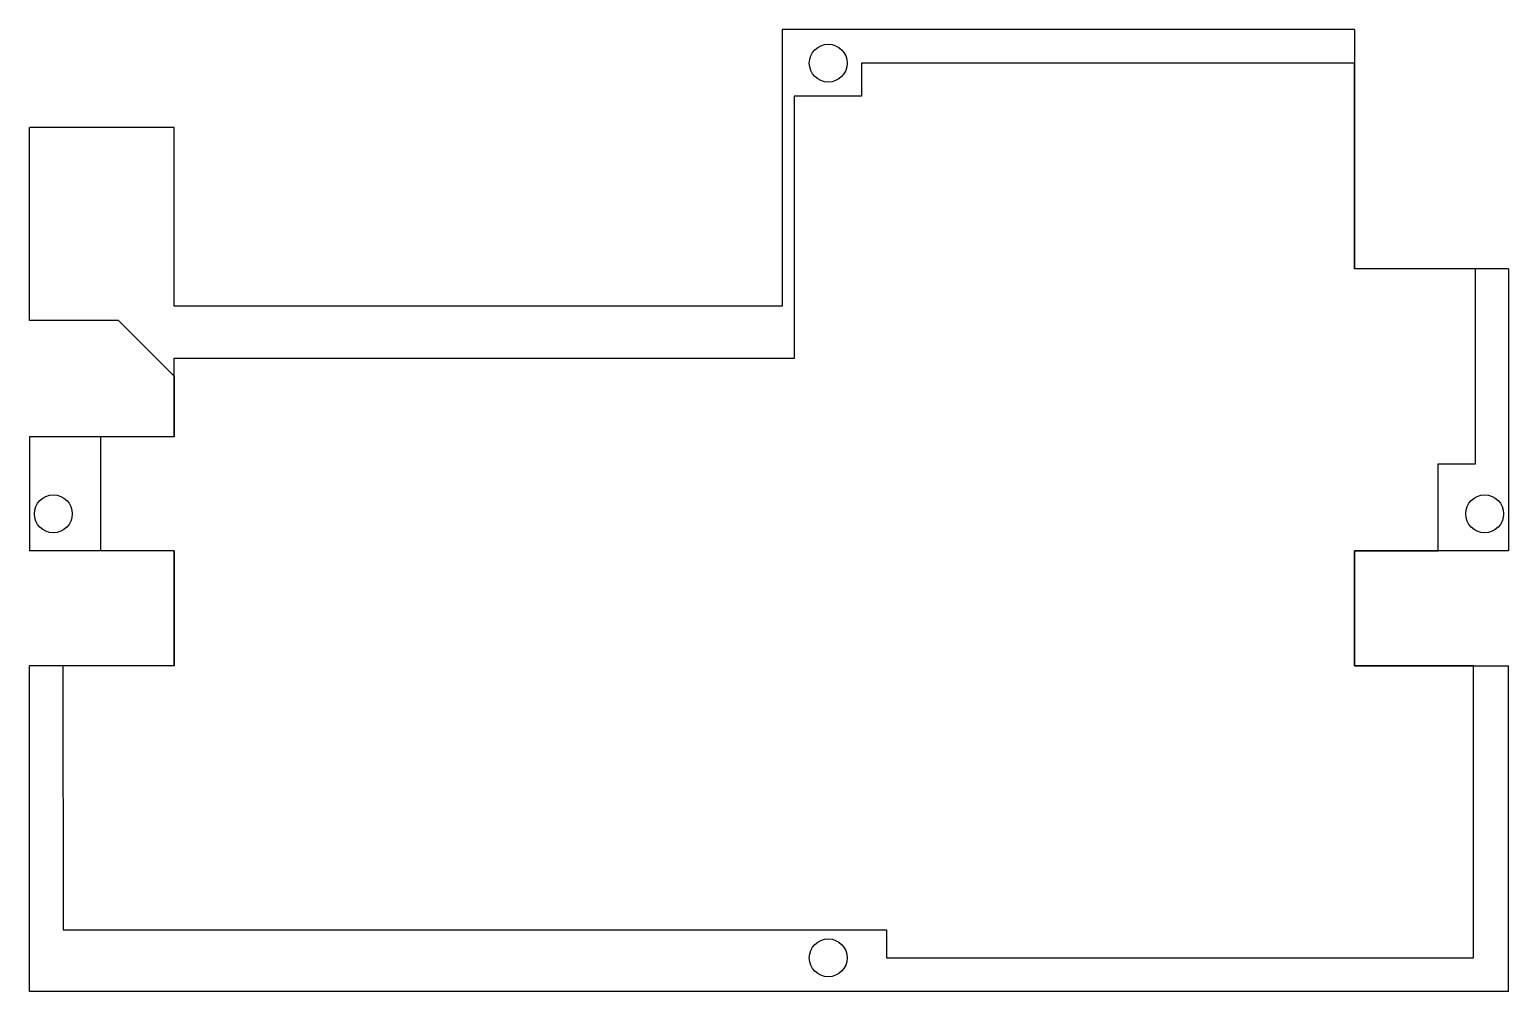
# Model space of a CAD drawing. Header units: inches. Extents: x -4.3 to 2.32, y -3.75 to 0.56.
import ezdxf

# ---------------------------------------------------------------- set-up
doc = ezdxf.new("R2010")
doc.units = ezdxf.units.IN
doc.header["$MEASUREMENT"] = 0

msp = doc.modelspace()

# ---------------------------------------------------------------- linework, layer by layer
at = {"color": 7, "linetype": 'Continuous', "lineweight": 25}
for p, q in [((-0.9298, 0.555), (-0.9298, -0.6819)), ((1.6286, 0.555), (-0.9298, 0.555)), ((1.6286, 0.555), (1.6286, -0.515)), ((-4.2951, -0.745), (-4.2951, 0.1175)), ((-3.648, 0.1175), (-4.2951, 0.1175)), ((-3.648, -0.6819), (-3.648, 0.1175)), ((2.3174, -0.515), (1.6286, -0.515)), ((2.3174, -0.515), (2.3174, -1.775)), ((-0.9298, -0.6819), (-3.648, -0.6819)), ((-3.898, -0.745), (-4.2951, -0.745)), ((-3.898, -0.745), (-3.648, -0.995)), ((-3.648, -1.2658), (-3.648, -0.995)), ((-4.2951, -1.2658), (-4.2951, -1.775)), ((-3.648, -1.2658), (-4.2951, -1.2658)), ((-3.648, -1.775), (-4.2951, -1.775)), ((-3.648, -2.29), (-3.648, -1.775)), ((2.3174, -1.775), (1.6286, -1.775)), ((1.6286, -1.775), (1.6286, -2.29)), ((-4.2951, -3.745), (-4.2951, -2.29)), ((-3.648, -2.29), (-4.2951, -2.29)), ((1.6286, -2.29), (2.3174, -2.29)), ((2.3174, -3.745), (2.3174, -2.29)), ((2.3174, -3.745), (-4.2951, -3.745))]:
    msp.add_line(p, q, dxfattribs=at)
at = {"color": 7, "linetype": 'Continuous'}
for p, q in [((-0.5756, 0.405), (-0.5756, 0.2577)), ((1.6286, 0.405), (-0.5756, 0.405)), ((1.6286, -0.515), (1.6286, 0.405)), ((-0.877, 0.2577), (-0.877, -0.9151)), ((-0.5756, 0.2577), (-0.877, 0.2577)), ((2.1702, -0.515), (1.6286, -0.515)), ((2.1702, -1.3868), (2.1702, -0.515)), ((-3.6505, -0.9151), (-3.6499, -0.993)), ((-0.877, -0.9151), (-3.6505, -0.9151)), ((-3.6499, -0.993), (-3.648, -0.995)), ((-3.648, -0.995), (-3.648, -1.2658)), ((-3.9787, -1.2658), (-3.9787, -1.7732)), ((-3.648, -1.2658), (-3.9787, -1.2658)), ((2.0039, -1.3868), (2.1702, -1.3868)), ((2.0039, -1.775), (2.0039, -1.3868)), ((-3.9787, -1.7732), (-3.648, -1.775)), ((-3.648, -1.775), (-3.648, -2.29)), ((1.6286, -1.775), (2.0039, -1.775)), ((1.6286, -2.29), (1.6286, -1.775)), ((-4.1466, -2.29), (-4.1451, -3.47)), ((-3.648, -2.29), (-4.1466, -2.29)), ((2.1615, -2.29), (1.6286, -2.29)), ((2.1615, -3.595), (2.1615, -2.29)), ((-4.1451, -3.47), (-0.4641, -3.47)), ((-0.4641, -3.47), (-0.4641, -3.595)), ((-0.4641, -3.595), (2.1615, -3.595))]:
    msp.add_line(p, q, dxfattribs=at)
at = {"color": 7, "linetype": 'Continuous', "lineweight": 25}
for centre in [(-0.7239, 0.405), (-4.1889, -1.61), (2.2111, -1.61), (-0.7239, -3.595)]:
    msp.add_circle(centre, 0.0847, dxfattribs=at)

doc.saveas('drawing.dxf')
